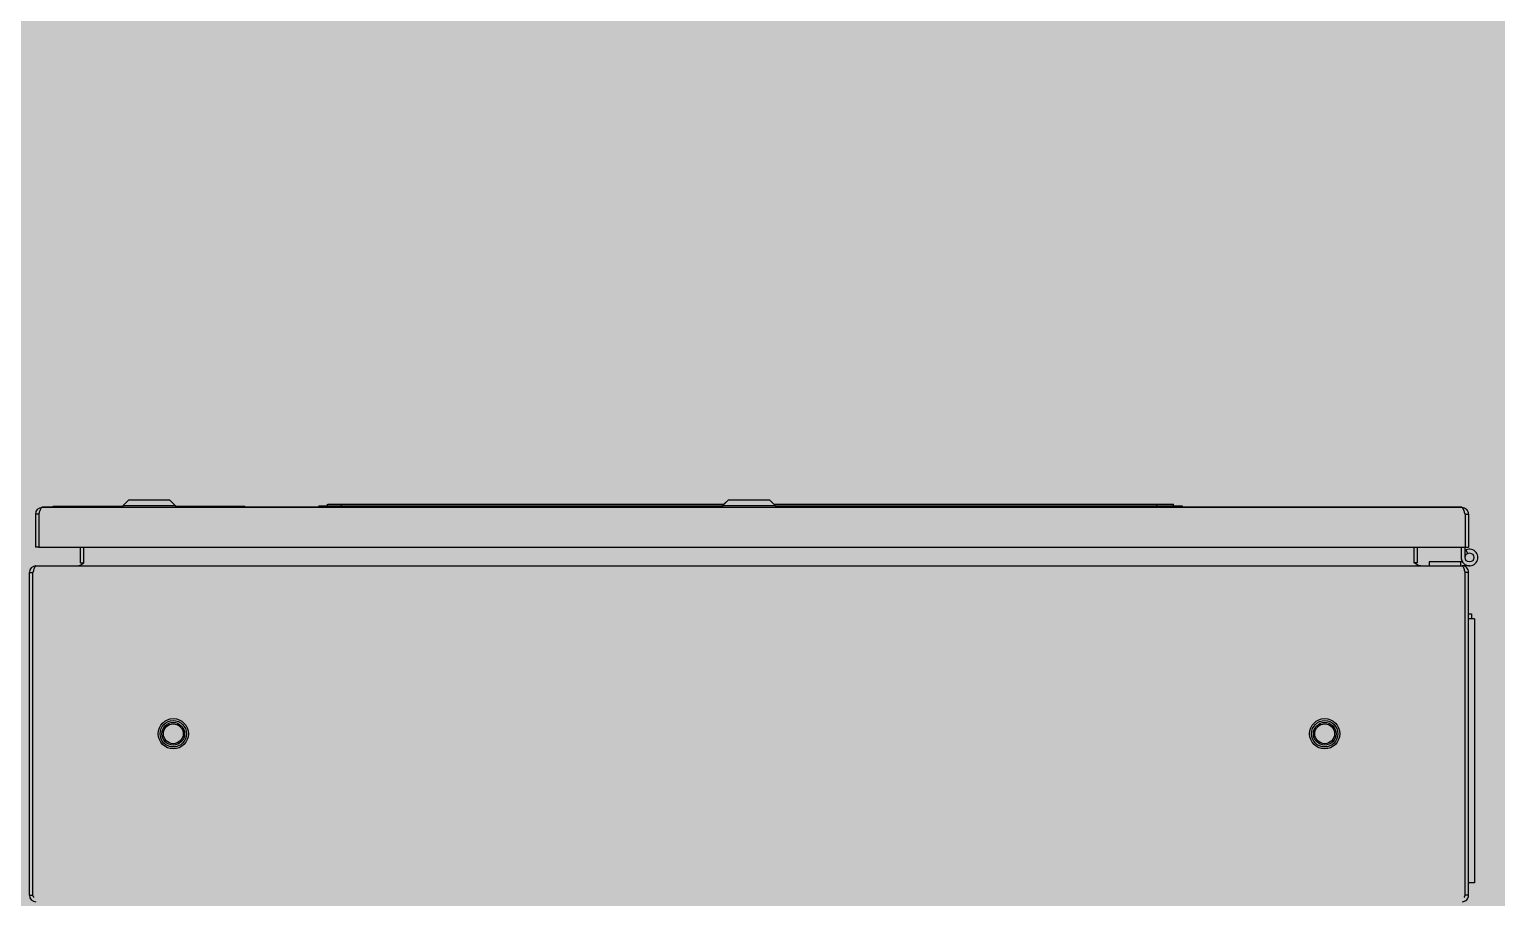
# Model space of a CAD drawing. Extents: x -18489 to 195597, y -1599 to 112111.
# Drawn here: x -14436.7 to -14359.1, y 3204 to 3249.9 of the extents above; entities that cross this region are included whole.
import ezdxf

# ---------------------------------------------------------------- set-up
doc = ezdxf.new("R2010")
doc.units = 0
doc.header["$LTSCALE"] = 100
for name, color, linetype in [('188K-SM-03-F10-MECH-EQ-Y2257103$0$0 Xref', 8, 'Continuous'), ('188K-SM-03-F10-MECH-EQ-Y2257103$0$M-EQU-FOUNDATION', 8, 'Continuous'), ('188K-SM-03-F10-MECH-EQ-Y2257103$0$Micron CUP L10 HVAC EQU$0$M-MECH-EQU', 136, 'Continuous'), ('188K-SM-03-F10-MECH-EQ-Y2257103$0$Micron CUP L10 HVAC EQU$0$M-PHASE1 AREA', 252, 'Continuous')]:
    doc.layers.add(name, color=color, linetype=linetype)

# ---------------------------------------------------------------- blocks, each defined once
blk = doc.blocks.new('188K-SM-03-F10-MECH-EQ-Y2257103$0$Micron CUP L10 HVAC EQU$0$A$C0c53ceb0')
at = {"layer": '188K-SM-03-F10-MECH-EQ-Y2257103$0$Micron CUP L10 HVAC EQU$0$M-PHASE1 AREA'}
for p, q in [((17821.99029, 23072.2819), (17070.96685, 23072.2819)), ((17070.98637, 23072.6625), (17076.83564, 23072.6625)), ((17070.98637, 23072.2819), (17070.98637, 23072.6625)), ((17075.23231, 23072.53563), (17076.83564, 23072.53563)), ((17075.23231, 23072.2819), (17075.23231, 23072.53563)), ((17076.83564, 23073.07481), (17113.69307, 23073.07481)), ((17076.83564, 23072.2819), (17076.83564, 23073.07481)), ((17116.65523, 23076.27769), (17113.65838, 23073.28085)), ((17141.6636, 23073.28085), (17113.65838, 23073.28085)), ((17113.65838, 23073.28085), (17113.65838, 23073.07481)), ((17116.67128, 23076.27769), (17113.67444, 23073.28085)), ((17113.67444, 23073.28085), (17113.67444, 23073.07481)), ((17116.68991, 23076.27769), (17113.69307, 23073.28085)), ((17113.69307, 23073.28085), (17113.69307, 23072.2819)), ((17138.66662, 23076.27769), (17116.69005, 23076.27769)), ((17138.66676, 23076.27769), (17141.6636, 23073.28085)), ((17141.6636, 23073.28085), (17141.6636, 23072.2819)), ((17141.6636, 23073.07481), (17178.32873, 23073.07481)), ((17178.32873, 23072.2819), (17178.32873, 23073.07481)), ((17178.32873, 23072.6625), (17217.35129, 23072.6625)), ((17178.32873, 23072.53563), (17179.89705, 23072.53563)), ((17179.89705, 23072.2819), (17179.89705, 23072.53563)), ((17217.35129, 23073.29683), (17430.95026, 23073.29683)), ((17217.35129, 23073.29683), (17217.35129, 23072.2819)), ((17222.06563, 23073.29683), (17222.06563, 23074.08974)), ((17222.07109, 23074.08974), (17431.75915, 23074.08974)), ((17229.342, 23073.29683), (17229.342, 23074.08974)), ((17430.95026, 23073.28085), (17433.9471, 23076.27769)), ((17430.95026, 23073.28085), (17430.95026, 23072.2819)), ((17458.92079, 23073.28085), (17430.95026, 23073.28085)), ((17431.82714, 23074.19242), (17433.91241, 23076.27769)), ((17455.92395, 23076.27769), (17433.9471, 23076.27769)), ((17458.92079, 23073.28085), (17455.92395, 23076.27769)), ((17458.11189, 23074.08974), (17669.35228, 23074.08974)), ((17458.92079, 23073.29683), (17674.07016, 23073.29683)), ((17458.92079, 23073.28085), (17458.92079, 23072.2819)), ((17660.68761, 23073.29683), (17660.68761, 23074.08974)), ((17669.35583, 23073.29683), (17669.35583, 23074.08974)), ((17674.0379, 23072.6625), (17821.95906, 23072.6625)), ((17674.07016, 23073.29683), (17674.07016, 23072.2819)), ((17821.95906, 23072.2819), (17821.95906, 23072.6625)), ((17069.36842, 23068.78039), (17067.46542, 23068.78039)), ((17067.46542, 23068.78039), (17067.46542, 23051.42507)), ((17069.36851, 23068.78039), (17069.62429, 23069.65117)), ((17069.36851, 23068.78039), (17069.36851, 23051.42507)), ((17823.58898, 23068.78039), (17823.3333, 23069.65083)), ((17823.58889, 23068.78039), (17825.49188, 23068.78039)), ((17823.58898, 23068.78039), (17823.58898, 23051.42507)), ((17825.49188, 23068.78039), (17825.49188, 23051.42507)), ((17069.36842, 23051.42507), (17067.46542, 23051.42507)), ((17069.36851, 23051.42507), (17823.58898, 23051.42507)), ((17091.258, 23043.07092), (17091.258, 23051.42507)), ((17093.13572, 23043.07092), (17093.13572, 23051.42507)), ((17796.6604, 23043.07092), (17796.6604, 23051.42507)), ((17798.53792, 23043.07092), (17798.53792, 23051.42507)), ((17821.5246, 23051.42507), (17821.5246, 23045.8937)), ((17821.54002, 23051.42507), (17821.54002, 23045.8937)), ((17821.55543, 23051.42507), (17821.55543, 23045.8937)), ((17823.58529, 23045.8937), (17823.58529, 23051.42507)), ((17823.58889, 23051.42507), (17825.49188, 23051.42507)), ((17824.10088, 23049.88925), (17824.95873, 23048.04957)), ((17067.76364, 23041.48509), (17822.03486, 23041.48509)), ((17091.258, 23043.07092), (17093.13562, 23043.07092)), ((17798.53792, 23043.07092), (17796.6603, 23043.07092)), ((17804.61966, 23043.51495), (17804.61966, 23041.48509)), ((17822.25331, 23043.51495), (17804.61966, 23043.51495)), ((17804.63507, 23043.51495), (17804.63507, 23041.48509)), ((17804.65049, 23043.51495), (17804.65049, 23041.48509)), ((17821.20655, 23043.51495), (17821.20655, 23041.48509)), ((17825.96275, 23041.48509), (17822.03486, 23041.48509)), ((17064.30027, 23038.02164), (17066.17789, 23038.02164)), ((17064.30027, 22867.33565), (17064.30027, 23038.02164)), ((17066.42632, 23038.86503), (17066.17798, 23038.02164)), ((17066.17798, 22867.33565), (17066.17798, 23038.02164)), ((17823.37262, 23038.8647), (17823.62086, 23038.02164)), ((17825.49839, 23038.02164), (17823.62077, 23038.02164)), ((17823.62086, 22867.33565), (17823.62086, 23038.02164)), ((17825.49839, 22867.33565), (17825.49839, 23038.02164)), ((17828.66256, 23013.41466), (17825.4909, 23013.41466)), ((17825.49839, 23016.11182), (17827.03036, 23016.11182)), ((17827.03036, 23016.11182), (17827.03036, 23013.41466)), ((17828.66256, 23013.41466), (17828.66256, 22873.86167)), ((17828.66256, 22873.86167), (17825.4909, 22873.86167)), ((17064.30027, 22867.33565), (17066.17789, 22867.33565)), ((17066.42632, 22866.49226), (17066.17798, 22867.33565)), ((17823.37262, 22866.49259), (17823.62086, 22867.33565)), ((17825.49839, 22867.33565), (17823.62077, 22867.33565))]:
    blk.add_line(p, q, dxfattribs=at)
for centre, radius in [((17825.96404, 23045.8937), 2.37874), ((17140.42017, 22952.67864), 7.99258), ((17140.42008, 22952.67864), 6.99263), ((17140.41988, 22952.67864), 5.99369), ((17140.41984, 22952.67864), 5.24448), ((17749.37867, 22952.67864), 7.99258), ((17749.37858, 22952.67864), 6.99263), ((17749.37837, 22952.67864), 5.99369), ((17749.37834, 22952.67864), 5.24448)]:
    blk.add_circle(centre, radius, dxfattribs=at)
for centre, radius, start, end in [((17070.96689, 23068.78039), 3.50151, 90.0006621, 180), ((17821.99033, 23068.78039), 3.50151, 360, 90.0006621), ((17825.96404, 23045.8937), 4.40861, 180, 122.80159068), ((17825.94862, 23045.8937), 4.40861, 114.82476819, 122.56145214), ((17825.93321, 23045.8937), 4.40861, 114.63371169, 122.32133148), ((17067.76368, 23038.02164), 3.46345, 90.00066406, 180), ((17825.93321, 23045.8937), 4.40861, 180, 212.66172171), ((17825.94862, 23045.8937), 4.40861, 180, 212.66172171), ((17822.0349, 23038.02164), 3.46345, 0, 90.00066406), ((17101.56209, 23028.33256), 36.68045, 162.52271386, 163.31311465), ((17788.26797, 23028.34096), 36.64813, 16.68777291, 17.47941705), ((17067.76368, 22867.33565), 3.46345, 180, 269.99933593), ((17101.56209, 22877.02473), 36.68045, 196.68688535, 197.47728614), ((17822.0349, 22867.33565), 3.46345, 269.99933593, 360), ((17788.26797, 22877.01632), 36.64813, 342.52058295, 343.31222709)]:
    blk.add_arc(centre, radius, start, end, dxfattribs=at)
for points, knots in [([(17070.00226, 23070.82254), (17070.1345, 23071.19177), (17070.31334, 23071.71288), (17070.76091, 23072.2819), (17070.96685, 23072.2819)], [0, 0, 0, 0, 0.655693982, 1, 1, 1, 1]), ([(17822.94915, 23070.83932), (17822.81775, 23071.20454), (17822.6397, 23071.72106), (17822.19451, 23072.2819), (17821.99029, 23072.2819)], [0, 0, 0, 0, 0.655237055, 1, 1, 1, 1]), ([(17069.62429, 23069.65117), (17069.6554, 23069.75488), (17069.77462, 23070.14746), (17069.90041, 23070.53821), (17070.00226, 23070.82254)], [0, 0, 0, 0, 0.26389204, 1, 1, 1, 1]), ([(17823.3333, 23069.65083), (17823.30169, 23069.7562), (17823.18067, 23070.15457), (17823.05286, 23070.55106), (17822.94915, 23070.83932)], [0, 0, 0, 0, 0.264213318, 1, 1, 1, 1]), ([(17067.76364, 23041.48509), (17067.65281, 23041.48509), (17067.38804, 23041.30587), (17066.97699, 23040.57704), (17066.74178, 23039.87729), (17066.57495, 23039.34871)], [0, 0, 0, 0, 0.131857863, 0.340537658, 1, 1, 1, 1]), ([(17089.67235, 23041.48509), (17089.86561, 23041.48509), (17090.68839, 23041.56504), (17091.44859, 23041.9464), (17091.98134, 23042.27807)], [0, 0, 0, 0, 0.235452698, 1, 1, 1, 1]), ([(17800.12393, 23041.48509), (17799.93065, 23041.48509), (17799.10783, 23041.56504), (17798.34758, 23041.94639), (17797.81479, 23042.27807)], [0, 0, 0, 0, 0.235456968, 1, 1, 1, 1]), ([(17822.03486, 23041.48509), (17822.14571, 23041.48509), (17822.41056, 23041.3059), (17822.82176, 23040.57707), (17823.05701, 23039.8773), (17823.22386, 23039.34871)], [0, 0, 0, 0, 0.131884012, 0.34056894, 1, 1, 1, 1])]:
    blk.add_open_spline(points, degree=3, knots=knots, dxfattribs=at)
for points in [[(17091.98134, 23042.27807), (17092.37763, 23042.52478), (17092.75675, 23042.79835), (17093.13572, 23043.07092)], [(17797.81479, 23042.27807), (17797.41849, 23042.52477), (17797.03937, 23042.79835), (17796.6604, 23043.07092)]]:
    blk.add_open_spline(points, degree=3, dxfattribs=at)
blk = doc.blocks.new('188K-SM-03-F10-MECH-EQ-Y2257103$0$Micron CUP L10 HVAC EQU')
at = {"layer": '188K-SM-03-F10-MECH-EQ-Y2257103$0$Micron CUP L10 HVAC EQU$0$M-MECH-EQU'}
blk.add_blockref('188K-SM-03-F10-MECH-EQ-Y2257103$0$Micron CUP L10 HVAC EQU$0$A$C0c53ceb0', (-206166.7, 2082.18), dxfattribs=at)
blk = doc.blocks.new('188K-SM-03-F10-MECH-EQ-Y2257103')
at = {"layer": '188K-SM-03-F10-MECH-EQ-Y2257103$0$M-EQU-FOUNDATION'}
h = blk.add_hatch(dxfattribs=at)
h.set_pattern_fill('AR-CONC', color=256, scale=0.1)
h.set_pattern_definition([(50, (4473.521, 709.199), (18.218467, -1.593909), [1.905, -20.955]), (355, (4473.521, 709.2), (-3.524342, 19.105685), [1.524, -16.764058]), (100.45144, (4475.04, 709.066), (14.694125, 17.511775), [1.619001, -17.809024]), (46.1842, (4473.521, 714.28), (27.107904, -4.204233), [2.8575, -31.4325]), (96.63556, (4475.78, 713.93), (23.740413, 24.742612), [2.428502, -26.71356]), (351.18415, (4473.52, 714.28), (23.740413, 24.742612), [2.285997, -25.145973]), (21, (4476.061, 713.009), (15.161439, -10.22652), [1.905, -20.955]), (326, (4476.061, 713.01), (6.180203, 18.418797), [1.524, -16.764]), (71.45144, (4477.325, 712.157), (21.341642, 8.192277), [1.619001, -17.808994]), (37.5, (4473.5214, 709.199), (0.3088603, 8.4555039), [0, -16.5608, 0, -17.018, 0, -16.8275]), (7.5, (4473.521, 709.199), (6.6819663, 10.0180575), [0, -9.7028, 0, -16.1798, 0, -6.4135]), (327.5, (4467.857, 709.199), (13.5590595, -0.5728744), [0, -6.35, 0, -19.812, 0, -26.289]), (317.5, (4465.317, 709.199), (14.812918, 2.542649), [0, -8.255, 0, -13.1572, 0, -18.669])])
h.paths.add_polyline_path([(-14928.149, 5602.459), (-14278.149, 5602.459), (-14278.149, 1902.459), (-14928.149, 1902.459)], flags=16)
h.paths.add_polyline_path([(-14933.149, 5607.459), (-14273.149, 5607.459), (-14273.149, 1897.459), (-14933.149, 1897.459)])
h = blk.add_hatch(dxfattribs=at)
h.set_pattern_fill('AR-CONC', color=256, scale=0.3)
h.set_pattern_definition([(50, (4473.52, 709.2), (54.6554, -4.78173), [5.715, -62.865]), (355, (4473.52, 709.2), (-10.57303, 57.31705), [4.572, -50.29218]), (100.45144, (4478.076, 708.8), (44.08237, 52.53533), [4.857, -53.42707]), (46.1842, (4473.52, 724.44), (81.32371, -12.6127), [8.5725, -94.2975]), (96.63556, (4480.3, 723.39), (71.22124, 74.22784), [7.2855, -80.14068]), (351.18415, (4473.52, 724.44), (71.22124, 74.22784), [6.858, -75.43792]), (21, (4481.14, 720.63), (45.48432, -30.67956), [5.715, -62.865]), (326, (4481.14, 720.63), (18.54061, 55.25639), [4.572, -50.292]), (71.45144, (4484.93, 718.07), (64.02493, 24.57683), [4.857, -53.42698]), (37.5, (4473.521, 709.2), (0.926581, 25.366512), [0, -49.6824, 0, -51.054, 0, -50.4825]), (7.5, (4473.52, 709.2), (20.0459, 30.054172), [0, -29.1084, 0, -48.5394, 0, -19.2405]), (327.5, (4456.529, 709.2), (40.677179, -1.718623), [0, -19.05, 0, -59.436, 0, -78.867]), (317.5, (4448.91, 709.2), (44.438754, 7.62795), [0, -24.765, 0, -39.4716, 0, -56.007])])
h.paths.add_polyline_path([(-14918.149, 5592.459), (-14288.149, 5592.459), (-14288.149, 1912.459), (-14918.149, 1912.459)])
at = {"layer": '188K-SM-03-F10-MECH-EQ-Y2257103$0$0 Xref', "xscale": 0.1, "yscale": 0.1, "zscale": 0.1}
blk.add_blockref('188K-SM-03-F10-MECH-EQ-Y2257103$0$Micron CUP L10 HVAC EQU', (4473.521, 709.199), dxfattribs=at)

msp = doc.modelspace()

# ---------------------------------------------------------------- block references
msp.add_blockref('188K-SM-03-F10-MECH-EQ-Y2257103', (0, 0))

doc.saveas('drawing.dxf')
